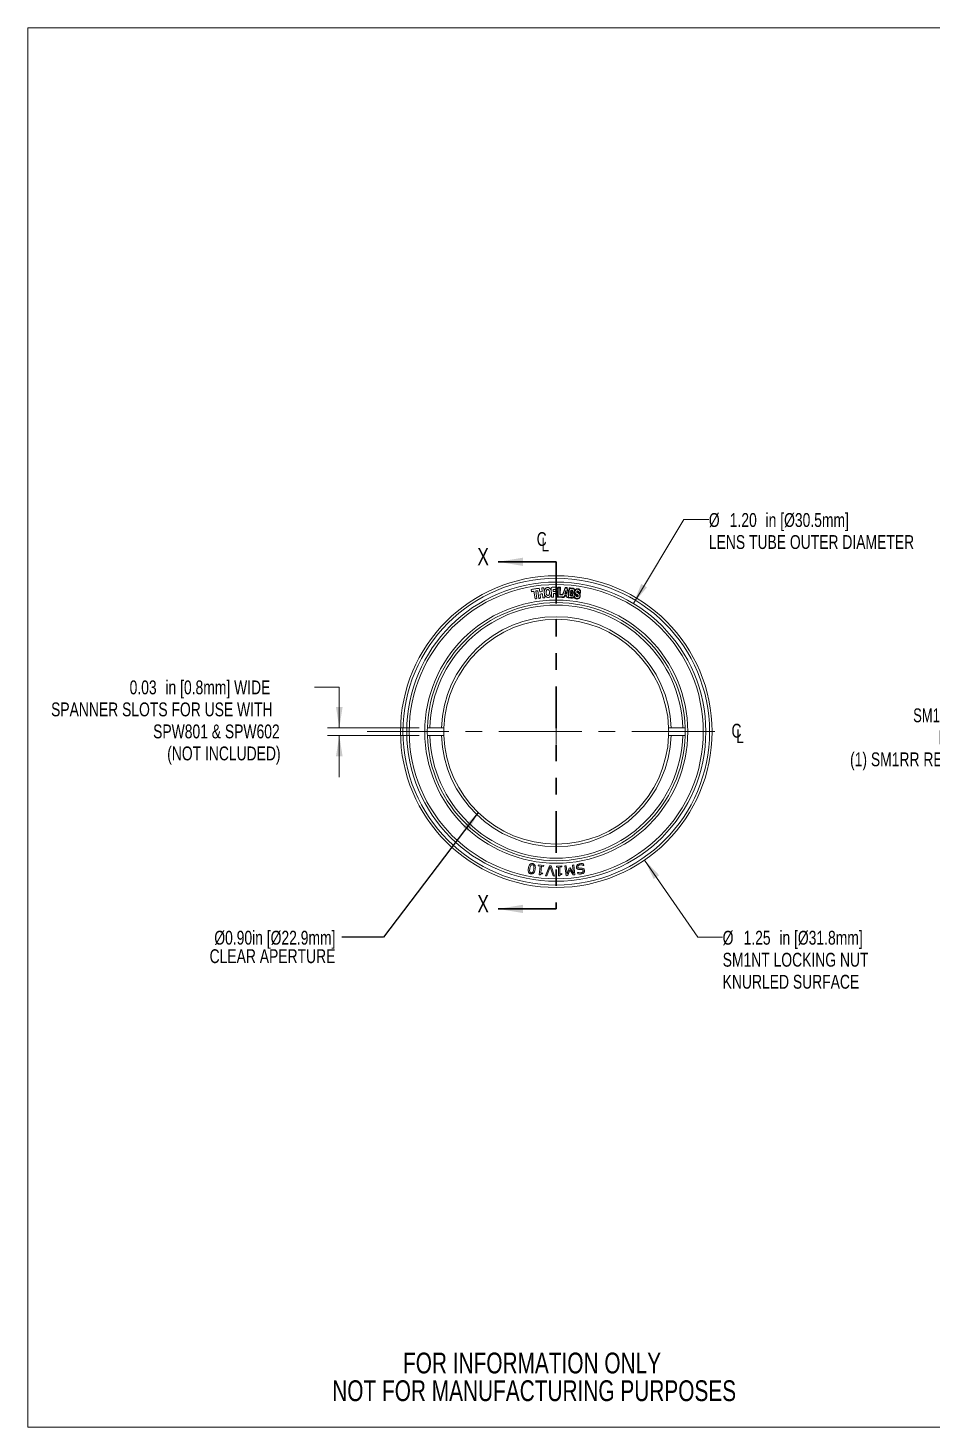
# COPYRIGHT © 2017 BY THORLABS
# Model space of a CAD drawing. Header units: inches. Extents: x 0.1 to 10.9, y 0 to 8.5.
# Drawn here: x 0.06 to 5.5, y 0.04 to 8.45 of the extents above; entities that cross this region are included whole.
import ezdxf

# ---------------------------------------------------------------- set-up
doc = ezdxf.new("R2010")
doc.units = ezdxf.units.IN
doc.header["$MEASUREMENT"] = 0
doc.linetypes.add('CENTERX2', pattern=[0.8, 0.5, -0.1, 0.1, -0.1])
doc.linetypes.add('PHANTOM', pattern=[0.5, 0.25, -0.05, 0.05, -0.05, 0.05, -0.05])
doc.styles.add('SLDTEXTSTYLE0', font='TXT', dxfattribs={"width": 0.75})
doc.styles.add('SLDTEXTSTYLE2', font='TXT', dxfattribs={"width": 0.7})
doc.dimstyles.new('SLDDIMSTYLE0', dxfattribs={"dimtxt": 0.083333, "dimasz": 0.125, "dimexe": 0, "dimexo": 0.0625, "dimgap": 0.020833, "dimtad": 0, "dimtih": 1, "dimtoh": 1, "dimlfac": 0.666667, "dimrnd": 1e-09, "dimzin": 12, "dimdsep": 46, "dimtxsty": 'SLDTEXTSTYLE0', "dimsah": 1, "dimcen": 0, "dimadec": 0, "dimazin": 3, "dimtfac": 1, "dimtofl": 0, "dimtmove": 0, "dimatfit": 3, "dimfxl": 1, "dimfrac": 2, "dimtolj": 1, "dimtzin": 12, "dimarcsym": 0})
doc.dimstyles.new('SLDDIMSTYLE1', dxfattribs={"dimtxt": 0.083333, "dimasz": 0.125, "dimexe": 0, "dimexo": 0.0625, "dimgap": 0.020833, "dimtad": 0, "dimtih": 1, "dimtoh": 1, "dimlfac": 0.666667, "dimrnd": 1e-09, "dimdsep": 46, "dimtxsty": 'SLDTEXTSTYLE0', "dimsah": 1, "dimcen": 0.09, "dimadec": 0, "dimazin": 2, "dimtfac": 1, "dimtmove": 0, "dimatfit": 0, "dimfxl": 1, "dimfrac": 2, "dimtolj": 1, "dimtzin": 12, "dimarcsym": 0})
doc.dimstyles.new('SLDDIMSTYLE2', dxfattribs={"dimtxt": 0.083333, "dimasz": 0.125, "dimexe": 0, "dimexo": 0.0625, "dimgap": 0.020833, "dimtad": 0, "dimtih": 1, "dimtoh": 1, "dimlfac": 0.666667, "dimrnd": 1e-09, "dimzin": 4, "dimdsep": 46, "dimtxsty": 'SLDTEXTSTYLE0', "dimsah": 1, "dimcen": 0, "dimadec": 0, "dimazin": 1, "dimtfac": 1, "dimtofl": 0, "dimtmove": 0, "dimatfit": 3, "dimfxl": 1, "dimfrac": 2, "dimtolj": 1, "dimtzin": 12, "dimarcsym": 0})
doc.dimstyles.new('SLDDIMSTYLE3', dxfattribs={"dimtxt": 0.18, "dimasz": 0.125, "dimexe": 0, "dimexo": 0.0625, "dimgap": 0, "dimtad": 0, "dimtih": 1, "dimtoh": 1, "dimdec": 0, "dimrnd": 1e-09, "dimzin": 0, "dimdsep": 46, "dimtxsty": 'Standard', "dimsah": 1, "dimcen": 0.09, "dimadec": 0, "dimazin": 0, "dimtfac": 0.125, "dimtdec": 0, "dimtofl": 0, "dimtmove": 0, "dimatfit": 3, "dimfxl": 1, "dimfrac": 2, "dimtolj": 1, "dimtzin": 0, "dimarcsym": 0})
doc.dimstyles.new('SLDDIMSTYLE6', dxfattribs={"dimtxt": 0.083333, "dimasz": 0.125, "dimexe": 0, "dimexo": 0.0625, "dimgap": 0.020833, "dimtad": 0, "dimtih": 1, "dimtoh": 1, "dimdec": 3, "dimlfac": 0.666667, "dimrnd": 1e-09, "dimzin": 12, "dimdsep": 46, "dimtxsty": 'SLDTEXTSTYLE0', "dimsah": 1, "dimcen": 0.09, "dimadec": 0, "dimazin": 3, "dimtfac": 1, "dimtdec": 3, "dimtofl": 0, "dimtmove": 0, "dimatfit": 3, "dimfxl": 1, "dimfrac": 2, "dimtolj": 1, "dimtzin": 12, "dimarcsym": 0})

# ---------------------------------------------------------------- blocks, each defined once
blk = doc.blocks.new('SW_SYMBOL_MOD_CL')
at = {"color": 0, "linetype": 'Continuous', "lineweight": 0, "char_height": 30.8, "attachment_point": 5, "style": 'SLDTEXTSTYLE0'}
for s, insert in [('C', (15.7, 23.6)), ('L', (23.6, 11.8))]:
    blk.add_mtext(s, dxfattribs=dict(at, insert=insert))
blk = doc.blocks.new('SW_NOTE_2')
at = {"color": 0, "linetype": 'Continuous', "lineweight": 0, "char_height": 0.125, "attachment_point": 2, "style": 'SLDTEXTSTYLE0'}
for s, insert in [('FOR INFORMATION ONLY', (0.9863, 0.1611)), ('NOT FOR MANUFACTURING PURPOSES', (0.9991, -0.0055))]:
    blk.add_mtext(s, dxfattribs=dict(at, insert=insert))
blk = doc.blocks.new('_D')
at = {"color": 8, "linetype": 'Continuous', "lineweight": 0}
for p, q in [((3.7737, 3.446), (4.0932, 2.9823)), ((4.0932, 2.9823), (4.2432, 2.9823))]:
    blk.add_line(p, q, dxfattribs=at)
blk.add_solid([(3.7737, 3.446), (3.8282, 3.3318), (3.8611, 3.3545)], dxfattribs=at)
at = {"color": 8, "linetype": 'Continuous', "lineweight": 0, "attachment_point": 1, "style": 'SLDTEXTSTYLE0'}
for s, insert, char_height in [('%%c', (4.2432, 3.0202), 0.08333), ('1.25', (4.369, 3.0202), 0.08333), ('in [Ø31.8mm]', (4.5845, 3.0202), 0.083333), ('SM1NT LOCKING NUT', (4.2432, 2.8878), 0.083333), ('KNURLED SURFACE', (4.2432, 2.7554), 0.083333)]:
    blk.add_mtext(s, dxfattribs=dict(at, insert=insert, char_height=char_height))
blk = doc.blocks.new('_D_1')
at = {"color": 8, "linetype": 'Continuous', "lineweight": 0}
for p, q in [((1.7859, 4.4848), (1.9359, 4.4848)), ((1.9359, 4.4848), (1.9359, 4.2415)), ((2.4159, 4.2415), (1.8659, 4.2415)), ((2.4159, 4.1946), (1.8659, 4.1946)), ((1.9359, 4.1946), (1.9359, 3.9446))]:
    blk.add_line(p, q, dxfattribs=at)
for points in [[(1.9359, 4.2415), (1.9559, 4.3665), (1.9159, 4.3665)], [(1.9359, 4.1946), (1.9159, 4.0696), (1.9559, 4.0696)]]:
    blk.add_solid(points, dxfattribs=at)
at = {"color": 8, "linetype": 'Continuous', "lineweight": 0, "attachment_point": 1, "style": 'SLDTEXTSTYLE0'}
for s, insert, char_height in [('0.03', (0.674, 4.526), 0.08333), ('in [0.8mm] WIDE', (0.8895, 4.526), 0.083333), ('SPANNER SLOTS FOR USE WITH', (0.2013, 4.3936), 0.083333), ('SPW801 & SPW602', (0.8154, 4.2612), 0.083333), ('(NOT INCLUDED)', (0.9001, 4.1288), 0.083333)]:
    blk.add_mtext(s, dxfattribs=dict(at, insert=insert, char_height=char_height))
blk = doc.blocks.new('_D_2')
at = {"color": 8, "linetype": 'Continuous', "lineweight": 0}
for p, q in [((3.7059, 4.9892), (4.0102, 5.4947)), ((4.0102, 5.4947), (4.1602, 5.4947))]:
    blk.add_line(p, q, dxfattribs=at)
blk.add_solid([(3.7059, 4.9892), (3.7875, 5.086), (3.7532, 5.1066)], dxfattribs=at)
at = {"color": 8, "linetype": 'Continuous', "lineweight": 0, "attachment_point": 1, "style": 'SLDTEXTSTYLE0'}
for s, insert, char_height in [('%%c', (4.1602, 5.5327), 0.08333), ('1.20', (4.2859, 5.5327), 0.08333), ('in [Ø30.5mm]', (4.5014, 5.5327), 0.083333), ('LENS TUBE OUTER DIAMETER', (4.1602, 5.4002), 0.083333)]:
    blk.add_mtext(s, dxfattribs=dict(at, insert=insert, char_height=char_height))
blk = doc.blocks.new('SW_NOTE_3')
at = {"color": 0, "linetype": 'Continuous', "lineweight": 0, "char_height": 0.083333, "attachment_point": 3, "style": 'SLDTEXTSTYLE0'}
for s, insert in [('Ø0.90in [Ø22.9mm]', (-0.0392, 0.0376)), ('CLEAR APERTURE', (-0.0397, -0.0735))]:
    blk.add_mtext(s, dxfattribs=dict(at, insert=insert))
blk = doc.blocks.new('SW_CENTERMARKSYMBOL_0')
at = {"color": 0, "linetype": 'Continuous', "lineweight": 0}
for q in [(-0.075, 0), (0, 0.075), (0, -0.075), (0.075, 0)]:
    blk.add_line((0, 0), q, dxfattribs=at)
blk = doc.blocks.new('_D_9')
at = {"color": 8, "linetype": 'Continuous', "lineweight": 0}
for p, q in [((7.0921, 4.9943), (5.9437, 4.9943)), ((6.0137, 4.9943), (6.0137, 4.3863)), ((6.0137, 3.4418), (6.0137, 3.9859)), ((7.0921, 3.4418), (5.9437, 3.4418))]:
    blk.add_line(p, q, dxfattribs=at)
for points in [[(6.0137, 4.9943), (5.9937, 4.8693), (6.0337, 4.8693)], [(6.0137, 3.4418), (6.0337, 3.5668), (5.9937, 3.5668)]]:
    blk.add_solid(points, dxfattribs=at)
at = {"color": 8, "linetype": 'Continuous', "lineweight": 0, "attachment_point": 1}
for s, insert, char_height, style in [('SM1 (', (5.3897, 4.3581), 0.08333, 'SLDTEXTSTYLE2'), ('%%c', (5.6806, 4.3581), 0.08333, 'SLDTEXTSTYLE0'), ('1.035', (5.8064, 4.3581), 0.08333, 'SLDTEXTSTYLE0'), ('-40) SERIES', (6.0834, 4.3581), 0.083333, 'SLDTEXTSTYLE0'), ('INTERNAL THREAD', (5.5419, 4.2257), 0.083333, 'SLDTEXTSTYLE0'), ('(1) SM1RR RETAINING RING INCLUDED', (5.01, 4.0933), 0.083333, 'SLDTEXTSTYLE0')]:
    blk.add_mtext(s, dxfattribs=dict(at, insert=insert, char_height=char_height, style=style))

msp = doc.modelspace()

# ---------------------------------------------------------------- linework, layer by layer
at = {"color": 7, "linetype": 'Continuous', "lineweight": 0}
for p, q in [((0.0622, 8.4506), (10.9445, 8.4506)), ((0.0622, 8.4506), (0.0622, 0.0356)), ((3.0934, 5.0601), (3.091, 5.0734)), ((3.1139, 5.0164), (3.1065, 5.0623)), ((3.1179, 5.0641), (3.1247, 5.018)), ((3.136, 5.0196), (3.1299, 5.0658)), ((3.1398, 5.0805), (3.1424, 5.0588)), ((3.1575, 5.0605), (3.1553, 5.0822)), ((3.167, 5.0833), (3.1722, 5.0236)), ((3.2137, 5.0261), (3.2116, 5.086)), ((3.2237, 5.0739), (3.224, 5.0604)), ((3.2434, 5.0546), (3.2434, 5.0545)), ((3.2512, 5.0865), (3.2507, 5.0293)), ((3.2529, 5.0294), (3.2536, 5.0835)), ((3.2642, 5.0833), (3.2631, 5.0414)), ((3.2654, 5.0435), (3.2666, 5.0862)), ((3.2991, 5.0674), (3.2926, 5.0461)), ((3.3187, 5.0832), (3.3154, 5.0459)), ((3.3159, 5.0297), (3.3205, 5.08)), ((3.3271, 5.0496), (3.3256, 5.0346)), ((3.3277, 5.0559), (3.3291, 5.0689)), ((3.3308, 5.0658), (3.33, 5.0583)), ((3.3757, 5.0537), (3.3877, 5.0518)), ((3.144, 5.0455), (3.1469, 5.021)), ((3.1613, 5.0225), (3.1588, 5.0471)), ((3.2242, 5.0482), (3.2247, 5.0264)), ((3.2915, 5.0371), (3.2881, 5.0281)), ((3.2894, 5.0252), (3.2924, 5.0338)), ((3.3027, 5.0331), (3.3044, 5.0241)), ((3.3061, 5.0268), (3.3039, 5.0362)), ((3.3287, 5.0466), (3.3277, 5.037)), ((3.3605, 5.0425), (3.3622, 5.0415)), ((2.481, 4.2415), (2.4659, 4.2415)), ((2.481, 4.2415), (2.5507, 4.2415)), ((2.5657, 4.2415), (2.5507, 4.2415)), ((3.9329, 4.2415), (3.9179, 4.2415)), ((3.9329, 4.2415), (4.0027, 4.2415)), ((4.0177, 4.2415), (4.0027, 4.2415)), ((4.0181, 4.2181), (4.0177, 4.2415)), ((4.0177, 4.1946), (4.0181, 4.2181)), ((2.4659, 4.1946), (2.481, 4.1946)), ((2.5507, 4.1946), (2.481, 4.1946)), ((2.5507, 4.1946), (2.5657, 4.1946)), ((3.9179, 4.1946), (3.9329, 4.1946)), ((3.9329, 4.1946), (4.0027, 4.1946)), ((4.0027, 4.1946), (4.0177, 4.1946)), ((3.1334, 3.4113), (3.1341, 3.4174)), ((3.1455, 3.4098), (3.1334, 3.4113)), ((3.1341, 3.4174), (3.166, 3.4135)), ((3.1391, 3.3567), (3.1455, 3.4098)), ((3.1531, 3.4089), (3.1483, 3.3694)), ((3.1483, 3.3694), (3.1605, 3.3679)), ((3.1653, 3.4074), (3.1531, 3.4089)), ((3.1605, 3.3679), (3.1598, 3.3626)), ((3.166, 3.4135), (3.1653, 3.4074)), ((3.176, 3.3515), (3.2001, 3.4108)), ((3.2052, 3.4042), (3.1841, 3.3513)), ((3.2001, 3.4108), (3.2108, 3.4104)), ((3.2226, 3.3499), (3.2052, 3.4042)), ((3.2108, 3.4104), (3.2307, 3.3496)), ((3.2425, 3.4098), (3.2744, 3.4105)), ((3.2426, 3.4037), (3.2425, 3.4098)), ((3.2548, 3.404), (3.2426, 3.4037)), ((3.256, 3.3501), (3.2548, 3.404)), ((3.2745, 3.4044), (3.2624, 3.4041)), ((3.2624, 3.4041), (3.2633, 3.3639)), ((3.2744, 3.4105), (3.2745, 3.4044)), ((3.294, 3.4107), (3.3016, 3.4115)), ((3.3007, 3.3514), (3.294, 3.4107)), ((3.3016, 3.4115), (3.3073, 3.3605)), ((3.3073, 3.3605), (3.3201, 3.3974)), ((3.3231, 3.3876), (3.3113, 3.3526)), ((3.3201, 3.3974), (3.3248, 3.398)), ((3.3428, 3.3562), (3.3231, 3.3876)), ((3.3248, 3.398), (3.3453, 3.3648)), ((3.3396, 3.4158), (3.3472, 3.4166)), ((3.3453, 3.3648), (3.3396, 3.4158)), ((3.3472, 3.4166), (3.3538, 3.3574)), ((3.3704, 3.3717), (3.371, 3.3718)), ((3.372, 3.3628), (3.3704, 3.3717)), ((3.4052, 3.4231), (3.4069, 3.4134)), ((3.4069, 3.4134), (3.4064, 3.4133)), ((3.1452, 3.3559), (3.1391, 3.3567)), ((3.1841, 3.3513), (3.176, 3.3515)), ((3.2307, 3.3496), (3.2226, 3.3499)), ((3.2621, 3.3502), (3.256, 3.3501)), ((3.2633, 3.3639), (3.2754, 3.3642)), ((3.2754, 3.3642), (3.2756, 3.3588)), ((3.3113, 3.3526), (3.3007, 3.3514)), ((3.3538, 3.3574), (3.3428, 3.3562)), ((10.9445, 0.0356), (0.0622, 0.0356))]:
    msp.add_line(p, q, dxfattribs=at)
at = {"color": 7, "linetype": 'Continuous', "lineweight": 30}
for p, q in [((3.2418, 5.2398), (2.8918, 5.2398)), ((3.2418, 3.1518), (2.8918, 3.1518))]:
    msp.add_line(p, q, dxfattribs=at)
at = {"color": 7, "linetype": 'PHANTOM', "lineweight": 30}
msp.add_line((3.2418, 5.2398), (3.2418, 3.1518), dxfattribs=at)
at = {"color": 8, "linetype": 'CENTERX2', "lineweight": 0}
msp.add_line((4.1956, 4.2181), (2.1037, 4.2181), dxfattribs=at)
at = {"color": 7, "linetype": 'Continuous', "lineweight": 0}
for radius in [0.9375, 0.9225, 0.9, 0.885, 0.7913]:
    msp.add_circle((3.2418, 4.2181), radius, dxfattribs=at)
for radius, start, end in [(0.7763, 1.73021, 178.26979), (0.7613, 1.76431, 178.23569), (0.6915, 1.94234, 178.05766), (0.6765, 1.98542, 178.01458), (0.7763, 178.26979, 181.73021), (0.6765, 178.01458, 181.98542), (0.6765, 358.01458, 1.98542), (0.7763, 181.73021, 358.26979), (0.7613, 181.76431, 358.23569), (0.6915, 181.94234, 358.05766), (0.6765, 181.98542, 358.01458)]:
    msp.add_arc((3.2418, 4.2181), radius, start, end, dxfattribs=at)
for points, knots in [([(3.091, 5.0734), (3.1001, 5.0749), (3.1163, 5.0776), (3.1326, 5.0796), (3.1398, 5.0805)], [0, 0, 0, 0, 0.559996, 1, 1, 1, 1]), ([(3.1065, 5.0623), (3.104, 5.0619), (3.0996, 5.0612), (3.0953, 5.0605), (3.0934, 5.0601)], [0, 0, 0, 0, 0.56, 1, 1, 1, 1]), ([(3.1299, 5.0658), (3.1277, 5.0655), (3.1237, 5.0649), (3.1197, 5.0643), (3.1179, 5.0641)], [0, 0, 0, 0, 0.56, 1, 1, 1, 1]), ([(3.1424, 5.0588), (3.1452, 5.0592), (3.1502, 5.0598), (3.1553, 5.0603), (3.1575, 5.0605)], [0, 0, 0, 0, 0.559999, 1, 1, 1, 1]), ([(3.1553, 5.0822), (3.1575, 5.0825), (3.1614, 5.0828), (3.1653, 5.0832), (3.167, 5.0833)], [0, 0, 0, 0, 0.56, 1, 1, 1, 1]), ([(3.1697, 5.0535), (3.1696, 5.057), (3.1695, 5.0639), (3.1721, 5.0723), (3.1756, 5.0783), (3.1794, 5.0819), (3.1841, 5.0842), (3.1875, 5.0847), (3.1892, 5.085)], [0, 0, 0, 0, 0.251197, 0.500224, 0.625382, 0.749653, 0.874596, 1, 1, 1, 1]), ([(3.193, 5.0251), (3.1905, 5.0253), (3.1855, 5.0258), (3.1792, 5.0303), (3.1742, 5.0366), (3.171, 5.0446), (3.1701, 5.0505), (3.1697, 5.0535)], [0, 0, 0, 0, 0.183374, 0.369768, 0.556532, 0.777124, 1, 1, 1, 1]), ([(3.19, 5.0729), (3.1891, 5.0727), (3.1872, 5.0723), (3.1842, 5.0699), (3.1818, 5.0658), (3.1807, 5.0601), (3.1809, 5.0563), (3.1809, 5.0544)], [0, 0, 0, 0, 0.1219217, 0.2446674, 0.4949462, 0.7455813, 1, 1, 1, 1]), ([(3.1809, 5.0544), (3.1811, 5.0525), (3.1815, 5.0488), (3.1832, 5.0433), (3.1862, 5.0395), (3.1894, 5.0375), (3.1912, 5.0374), (3.1922, 5.0373)], [0, 0, 0, 0, 0.253999, 0.504633, 0.755212, 0.878264, 1, 1, 1, 1]), ([(3.1892, 5.085), (3.1909, 5.0849), (3.1944, 5.0848), (3.2008, 5.082), (3.2072, 5.076), (3.2115, 5.0664), (3.2123, 5.0595), (3.2126, 5.056)], [0, 0, 0, 0, 0.124127, 0.248215, 0.497727, 0.746682, 1, 1, 1, 1]), ([(3.2013, 5.0556), (3.2011, 5.0576), (3.2007, 5.0615), (3.1993, 5.0671), (3.1963, 5.071), (3.1929, 5.0727), (3.1909, 5.0728), (3.19, 5.0729)], [0, 0, 0, 0, 0.258266, 0.511455, 0.751577, 0.875762, 1, 1, 1, 1]), ([(3.1922, 5.0373), (3.1931, 5.0375), (3.1949, 5.0378), (3.1979, 5.0402), (3.2003, 5.0443), (3.2013, 5.05), (3.2013, 5.0537), (3.2013, 5.0556)], [0, 0, 0, 0, 0.122146, 0.245557, 0.495461, 0.745671, 1, 1, 1, 1]), ([(3.2126, 5.056), (3.2125, 5.0522), (3.2122, 5.0447), (3.2086, 5.0355), (3.2036, 5.0297), (3.1988, 5.0261), (3.1949, 5.0254), (3.193, 5.0251)], [0, 0, 0, 0, 0.283319, 0.562614, 0.710233, 0.85557, 1, 1, 1, 1]), ([(3.2116, 5.086), (3.2159, 5.0862), (3.2236, 5.0864), (3.2313, 5.0865), (3.2347, 5.0865)], [0, 0, 0, 0, 0.559999, 1, 1, 1, 1]), ([(3.2329, 5.0741), (3.2312, 5.074), (3.2281, 5.074), (3.225, 5.0739), (3.2237, 5.0739)], [0, 0, 0, 0, 0.56, 1, 1, 1, 1]), ([(3.224, 5.0604), (3.2258, 5.0604), (3.229, 5.0605), (3.2322, 5.0605), (3.2336, 5.0605)], [0, 0, 0, 0, 0.56, 1, 1, 1, 1]), ([(3.2388, 5.0676), (3.2388, 5.0685), (3.2386, 5.0704), (3.237, 5.0725), (3.2351, 5.0738), (3.2336, 5.074), (3.2329, 5.0741)], [0, 0, 0, 0, 0.279059, 0.563052, 0.78284, 1, 1, 1, 1]), ([(3.2336, 5.0605), (3.234, 5.0605), (3.2348, 5.0606), (3.2362, 5.0612), (3.2376, 5.0628), (3.2386, 5.0651), (3.2388, 5.0668), (3.2388, 5.0676)], [0, 0, 0, 0, 0.122933, 0.240353, 0.483884, 0.745582, 1, 1, 1, 1]), ([(3.2347, 5.0865), (3.2372, 5.0862), (3.242, 5.0856), (3.2476, 5.0812), (3.2501, 5.0754), (3.2503, 5.0716), (3.2504, 5.0696)], [0, 0, 0, 0, 0.2824215, 0.5589555, 0.7766485, 1, 1, 1, 1]), ([(3.2504, 5.0696), (3.2503, 5.068), (3.2501, 5.0647), (3.2487, 5.0604), (3.2466, 5.0567), (3.2445, 5.0553), (3.2434, 5.0546)], [0, 0, 0, 0, 0.284683, 0.567871, 0.783097, 1, 1, 1, 1]), ([(3.2434, 5.0545), (3.2447, 5.0536), (3.2473, 5.0518), (3.2491, 5.0464), (3.2494, 5.0424), (3.2497, 5.04)], [0, 0, 0, 0, 0.276243, 0.557398, 1, 1, 1, 1]), ([(3.2666, 5.0862), (3.2637, 5.0863), (3.2586, 5.0864), (3.2535, 5.0865), (3.2512, 5.0865)], [0, 0, 0, 0, 0.56, 1, 1, 1, 1]), ([(3.2536, 5.0835), (3.2556, 5.0835), (3.2591, 5.0834), (3.2626, 5.0833), (3.2642, 5.0833)], [0, 0, 0, 0, 0.56, 1, 1, 1, 1]), ([(3.2944, 5.085), (3.293, 5.0811), (3.2903, 5.0732), (3.2856, 5.0592), (3.2823, 5.0491), (3.2803, 5.0429)], [0, 0, 0, 0, 0.2799423, 0.5599666, 1, 1, 1, 1]), ([(3.2816, 5.0407), (3.2841, 5.0484), (3.2886, 5.0622), (3.2934, 5.0759), (3.2954, 5.0819)], [0, 0, 0, 0, 0.559997, 1, 1, 1, 1]), ([(3.3083, 5.084), (3.3057, 5.0842), (3.3011, 5.0846), (3.2964, 5.0848), (3.2944, 5.085)], [0, 0, 0, 0, 0.5599997, 1, 1, 1, 1]), ([(3.2954, 5.0819), (3.2975, 5.0818), (3.301, 5.0816), (3.3046, 5.0813), (3.3062, 5.0812)], [0, 0, 0, 0, 0.5599998, 1, 1, 1, 1]), ([(3.2994, 5.0616), (3.2987, 5.0592), (3.2975, 5.0549), (3.2961, 5.0507), (3.2955, 5.0488)], [0, 0, 0, 0, 0.56002, 1, 1, 1, 1]), ([(3.2991, 5.0674), (3.2994, 5.0674), (3.3, 5.0673), (3.3005, 5.0673), (3.3007, 5.0673)], [0, 0, 0, 0, 0.56, 1, 1, 1, 1]), ([(3.3015, 5.0484), (3.3012, 5.0509), (3.3006, 5.0553), (3.2998, 5.0597), (3.2994, 5.0616)], [0, 0, 0, 0, 0.560087, 1, 1, 1, 1]), ([(3.3007, 5.0673), (3.301, 5.0652), (3.3016, 5.0611), (3.3027, 5.0538), (3.3036, 5.0485), (3.3042, 5.0453)], [0, 0, 0, 0, 0.2800352, 0.5600467, 1, 1, 1, 1]), ([(3.3062, 5.0812), (3.3081, 5.0716), (3.3115, 5.0545), (3.3146, 5.0373), (3.3159, 5.0297)], [0, 0, 0, 0, 0.559985, 1, 1, 1, 1]), ([(3.3154, 5.0459), (3.3141, 5.0531), (3.3119, 5.0658), (3.3094, 5.0784), (3.3083, 5.084)], [0, 0, 0, 0, 0.560025, 1, 1, 1, 1]), ([(3.3385, 5.0812), (3.3348, 5.0816), (3.3282, 5.0823), (3.3216, 5.0829), (3.3187, 5.0832)], [0, 0, 0, 0, 0.559999, 1, 1, 1, 1]), ([(3.3205, 5.08), (3.324, 5.0797), (3.3303, 5.0791), (3.3366, 5.0784), (3.3394, 5.0781)], [0, 0, 0, 0, 0.5599994, 1, 1, 1, 1]), ([(3.3271, 5.0496), (3.329, 5.0494), (3.3323, 5.0491), (3.3357, 5.0487), (3.3371, 5.0485)], [0, 0, 0, 0, 0.56, 1, 1, 1, 1]), ([(3.3368, 5.0549), (3.3351, 5.0551), (3.3321, 5.0554), (3.3291, 5.0557), (3.3277, 5.0559)], [0, 0, 0, 0, 0.56, 1, 1, 1, 1]), ([(3.3291, 5.0689), (3.3308, 5.0687), (3.3339, 5.0684), (3.337, 5.0681), (3.3383, 5.0679)], [0, 0, 0, 0, 0.56, 1, 1, 1, 1]), ([(3.33, 5.0583), (3.3312, 5.0582), (3.3333, 5.058), (3.3354, 5.0577), (3.3364, 5.0576)], [0, 0, 0, 0, 0.56, 1, 1, 1, 1]), ([(3.3372, 5.0651), (3.336, 5.0653), (3.3339, 5.0655), (3.3317, 5.0657), (3.3308, 5.0658)], [0, 0, 0, 0, 0.56, 1, 1, 1, 1]), ([(3.3364, 5.0576), (3.3369, 5.0577), (3.3379, 5.0577), (3.3391, 5.0587), (3.3399, 5.0598), (3.3401, 5.0606), (3.3401, 5.061)], [0, 0, 0, 0, 0.275857, 0.554636, 0.777964, 1, 1, 1, 1]), ([(3.3424, 5.0608), (3.3423, 5.0599), (3.342, 5.0582), (3.3406, 5.0563), (3.3388, 5.055), (3.3375, 5.0549), (3.3368, 5.0549)], [0, 0, 0, 0, 0.289273, 0.57497, 0.788095, 1, 1, 1, 1]), ([(3.3401, 5.061), (3.3401, 5.0615), (3.3401, 5.0626), (3.3394, 5.0639), (3.3384, 5.0648), (3.3376, 5.065), (3.3372, 5.0651)], [0, 0, 0, 0, 0.28408, 0.566395, 0.782616, 1, 1, 1, 1]), ([(3.3383, 5.0679), (3.3389, 5.0678), (3.3399, 5.0676), (3.3412, 5.0664), (3.3421, 5.0648), (3.3426, 5.0629), (3.3425, 5.0615), (3.3424, 5.0608)], [0, 0, 0, 0, 0.1800666, 0.3574576, 0.5432253, 0.771377, 1, 1, 1, 1]), ([(3.3544, 5.0683), (3.3539, 5.0703), (3.3529, 5.0744), (3.3483, 5.0784), (3.3434, 5.0804), (3.3401, 5.0809), (3.3385, 5.0812)], [0, 0, 0, 0, 0.279506, 0.558564, 0.779197, 1, 1, 1, 1]), ([(3.3394, 5.0781), (3.3415, 5.0778), (3.3458, 5.0772), (3.3509, 5.0734), (3.3526, 5.0679), (3.3523, 5.0646), (3.3522, 5.0629)], [0, 0, 0, 0, 0.280717, 0.55894, 0.779153, 1, 1, 1, 1]), ([(3.3522, 5.0629), (3.3517, 5.0605), (3.3507, 5.0563), (3.3472, 5.0538), (3.3457, 5.0527)], [0, 0, 0, 0, 0.560931, 1, 1, 1, 1]), ([(3.3457, 5.0527), (3.3467, 5.0519), (3.3488, 5.0504), (3.3508, 5.046), (3.3508, 5.0426), (3.3509, 5.0405)], [0, 0, 0, 0, 0.278971, 0.559835, 1, 1, 1, 1]), ([(3.3495, 5.0525), (3.3502, 5.0532), (3.3515, 5.0545), (3.3523, 5.0562), (3.3526, 5.057)], [0, 0, 0, 0, 0.560565, 1, 1, 1, 1]), ([(3.3525, 5.0429), (3.3524, 5.0448), (3.3524, 5.0483), (3.3504, 5.0512), (3.3495, 5.0525)], [0, 0, 0, 0, 0.559055, 1, 1, 1, 1]), ([(3.3526, 5.057), (3.3525, 5.0553), (3.3525, 5.0521), (3.355, 5.0466), (3.3584, 5.0441), (3.3605, 5.0425)], [0, 0, 0, 0, 0.279498, 0.560233, 1, 1, 1, 1]), ([(3.3636, 5.0438), (3.3619, 5.0449), (3.3587, 5.047), (3.3555, 5.0515), (3.354, 5.0563), (3.3542, 5.0593), (3.3543, 5.0608)], [0, 0, 0, 0, 0.280165, 0.559796, 0.779918, 1, 1, 1, 1]), ([(3.3543, 5.0608), (3.3548, 5.0632), (3.356, 5.068), (3.361, 5.0731), (3.367, 5.0753), (3.3709, 5.0749), (3.3728, 5.0748)], [0, 0, 0, 0, 0.2793091, 0.5585118, 0.7784914, 1, 1, 1, 1]), ([(3.3731, 5.0772), (3.371, 5.0774), (3.3669, 5.0777), (3.3613, 5.0757), (3.3572, 5.0723), (3.3554, 5.0696), (3.3544, 5.0683)], [0, 0, 0, 0, 0.279914, 0.559335, 0.779644, 1, 1, 1, 1]), ([(3.3704, 5.0641), (3.3696, 5.0642), (3.3682, 5.0644), (3.3662, 5.0636), (3.3651, 5.062), (3.3648, 5.0609), (3.3647, 5.0603)], [0, 0, 0, 0, 0.280302, 0.559191, 0.779119, 1, 1, 1, 1]), ([(3.3647, 5.0603), (3.3647, 5.0597), (3.3647, 5.0585), (3.3661, 5.0564), (3.3697, 5.0542), (3.3729, 5.0526), (3.375, 5.0515)], [0, 0, 0, 0, 0.124527, 0.249361, 0.4993, 1, 1, 1, 1]), ([(3.3669, 5.0599), (3.3672, 5.0601), (3.3678, 5.0606), (3.3691, 5.0606), (3.37, 5.0605), (3.3706, 5.0605)], [0, 0, 0, 0, 0.277411, 0.559641, 1, 1, 1, 1]), ([(3.3733, 5.055), (3.372, 5.0558), (3.3702, 5.0569), (3.3679, 5.0584), (3.3672, 5.0594), (3.3669, 5.0599)], [0, 0, 0, 0, 0.562423, 0.782744, 1, 1, 1, 1]), ([(3.3758, 5.0567), (3.3759, 5.0577), (3.3761, 5.0596), (3.3749, 5.0623), (3.3726, 5.0637), (3.3711, 5.064), (3.3704, 5.0641)], [0, 0, 0, 0, 0.280337, 0.559042, 0.779078, 1, 1, 1, 1]), ([(3.3706, 5.0605), (3.371, 5.0603), (3.3719, 5.0601), (3.3729, 5.0594), (3.3734, 5.0583), (3.3735, 5.0576), (3.3735, 5.0573)], [0, 0, 0, 0, 0.28056, 0.560545, 0.777891, 1, 1, 1, 1]), ([(3.3728, 5.0748), (3.3753, 5.0742), (3.3802, 5.073), (3.3848, 5.0672), (3.3865, 5.0609), (3.3862, 5.057), (3.386, 5.055)], [0, 0, 0, 0, 0.279319, 0.558036, 0.778619, 1, 1, 1, 1]), ([(3.3877, 5.0518), (3.388, 5.0538), (3.3885, 5.058), (3.3882, 5.0643), (3.3859, 5.0707), (3.3803, 5.0756), (3.3755, 5.0766), (3.3731, 5.0772)], [0, 0, 0, 0, 0.187196, 0.374303, 0.560932, 0.779948, 1, 1, 1, 1]), ([(3.3735, 5.0573), (3.3735, 5.0568), (3.3734, 5.0561), (3.3733, 5.0553), (3.3733, 5.055)], [0, 0, 0, 0, 0.55994, 1, 1, 1, 1]), ([(3.375, 5.0515), (3.3766, 5.0504), (3.3798, 5.0482), (3.3829, 5.0437), (3.3842, 5.0388), (3.3839, 5.0358), (3.3837, 5.0343)], [0, 0, 0, 0, 0.280158, 0.559724, 0.779862, 1, 1, 1, 1]), ([(3.376, 5.0535), (3.3759, 5.0536), (3.3758, 5.0536), (3.3758, 5.0537), (3.3757, 5.0537)], [0, 0, 0, 0, 0.559999, 1, 1, 1, 1]), ([(3.386, 5.055), (3.3841, 5.0553), (3.3807, 5.0559), (3.3773, 5.0565), (3.3758, 5.0567)], [0, 0, 0, 0, 0.56, 1, 1, 1, 1]), ([(3.3855, 5.0328), (3.3858, 5.0351), (3.3864, 5.0397), (3.3847, 5.0462), (3.3807, 5.0507), (3.3775, 5.0526), (3.376, 5.0535)], [0, 0, 0, 0, 0.280176, 0.55886, 0.779294, 1, 1, 1, 1]), ([(3.1247, 5.018), (3.1227, 5.0177), (3.1191, 5.0172), (3.1154, 5.0166), (3.1139, 5.0164)], [0, 0, 0, 0, 0.56, 1, 1, 1, 1]), ([(3.1469, 5.021), (3.1449, 5.0207), (3.1412, 5.0203), (3.1376, 5.0198), (3.136, 5.0196)], [0, 0, 0, 0, 0.56, 1, 1, 1, 1]), ([(3.1588, 5.0471), (3.1561, 5.0468), (3.1511, 5.0463), (3.1462, 5.0458), (3.144, 5.0455)], [0, 0, 0, 0, 0.56, 1, 1, 1, 1]), ([(3.1722, 5.0236), (3.1702, 5.0234), (3.1665, 5.0231), (3.1629, 5.0227), (3.1613, 5.0225)], [0, 0, 0, 0, 0.56, 1, 1, 1, 1]), ([(3.2247, 5.0264), (3.2227, 5.0263), (3.219, 5.0262), (3.2153, 5.0261), (3.2137, 5.0261)], [0, 0, 0, 0, 0.56, 1, 1, 1, 1]), ([(3.2328, 5.0484), (3.2312, 5.0483), (3.2284, 5.0483), (3.2255, 5.0482), (3.2242, 5.0482)], [0, 0, 0, 0, 0.56, 1, 1, 1, 1]), ([(3.2392, 5.0361), (3.239, 5.0387), (3.2389, 5.0425), (3.237, 5.0465), (3.2354, 5.0478), (3.2342, 5.0484), (3.2333, 5.0484), (3.2328, 5.0484)], [0, 0, 0, 0, 0.496476, 0.746402, 0.827491, 0.909756, 1, 1, 1, 1]), ([(3.2404, 5.0266), (3.24, 5.0283), (3.2393, 5.0315), (3.2392, 5.0347), (3.2392, 5.0361)], [0, 0, 0, 0, 0.5580632, 1, 1, 1, 1]), ([(3.2894, 5.0252), (3.2802, 5.0256), (3.2639, 5.0264), (3.2476, 5.0265), (3.2404, 5.0266)], [0, 0, 0, 0, 0.559995, 1, 1, 1, 1]), ([(3.2497, 5.04), (3.2497, 5.038), (3.2499, 5.0344), (3.2504, 5.0309), (3.2507, 5.0293)], [0, 0, 0, 0, 0.560259, 1, 1, 1, 1]), ([(3.2881, 5.0281), (3.2815, 5.0285), (3.2698, 5.029), (3.2581, 5.0293), (3.2529, 5.0294)], [0, 0, 0, 0, 0.559998, 1, 1, 1, 1]), ([(3.2631, 5.0414), (3.2666, 5.0413), (3.2728, 5.0411), (3.2789, 5.0408), (3.2816, 5.0407)], [0, 0, 0, 0, 0.559999, 1, 1, 1, 1]), ([(3.2803, 5.0429), (3.2775, 5.043), (3.2725, 5.0433), (3.2676, 5.0434), (3.2654, 5.0435)], [0, 0, 0, 0, 0.56, 1, 1, 1, 1]), ([(3.3039, 5.0362), (3.3016, 5.0364), (3.2975, 5.0367), (3.2933, 5.0369), (3.2915, 5.0371)], [0, 0, 0, 0, 0.56, 1, 1, 1, 1]), ([(3.2924, 5.0338), (3.2943, 5.0337), (3.2977, 5.0335), (3.3012, 5.0332), (3.3027, 5.0331)], [0, 0, 0, 0, 0.56, 1, 1, 1, 1]), ([(3.3042, 5.0453), (3.302, 5.0455), (3.2981, 5.0457), (3.2943, 5.046), (3.2926, 5.0461)], [0, 0, 0, 0, 0.56, 1, 1, 1, 1]), ([(3.2955, 5.0488), (3.2966, 5.0487), (3.2986, 5.0486), (3.3006, 5.0485), (3.3015, 5.0484)], [0, 0, 0, 0, 0.56, 1, 1, 1, 1]), ([(3.3044, 5.0241), (3.3102, 5.0236), (3.3207, 5.0228), (3.3311, 5.0216), (3.3356, 5.0211)], [0, 0, 0, 0, 0.559998, 1, 1, 1, 1]), ([(3.3338, 5.0241), (3.3286, 5.0247), (3.3194, 5.0257), (3.3101, 5.0265), (3.3061, 5.0268)], [0, 0, 0, 0, 0.5599985, 1, 1, 1, 1]), ([(3.3354, 5.0335), (3.3336, 5.0337), (3.3303, 5.0341), (3.327, 5.0344), (3.3256, 5.0346)], [0, 0, 0, 0, 0.56, 1, 1, 1, 1]), ([(3.3277, 5.037), (3.3291, 5.0368), (3.3316, 5.0365), (3.334, 5.0363), (3.3351, 5.0361)], [0, 0, 0, 0, 0.56, 1, 1, 1, 1]), ([(3.3362, 5.0458), (3.3348, 5.046), (3.3323, 5.0462), (3.3298, 5.0465), (3.3287, 5.0466)], [0, 0, 0, 0, 0.56, 1, 1, 1, 1]), ([(3.3502, 5.0361), (3.3495, 5.0341), (3.3483, 5.0301), (3.3441, 5.0256), (3.3388, 5.0238), (3.3354, 5.024), (3.3338, 5.0241)], [0, 0, 0, 0, 0.280371, 0.559283, 0.779478, 1, 1, 1, 1]), ([(3.3351, 5.0361), (3.3358, 5.0362), (3.337, 5.0363), (3.3384, 5.0375), (3.3393, 5.039), (3.3395, 5.04), (3.3396, 5.0405)], [0, 0, 0, 0, 0.271188, 0.548675, 0.775446, 1, 1, 1, 1]), ([(3.3415, 5.0404), (3.3413, 5.0395), (3.341, 5.0378), (3.3397, 5.0355), (3.3382, 5.0341), (3.3366, 5.0335), (3.3358, 5.0335), (3.3354, 5.0335)], [0, 0, 0, 0, 0.260963, 0.521228, 0.762475, 0.879022, 1, 1, 1, 1]), ([(3.3356, 5.0211), (3.3372, 5.0211), (3.3403, 5.0212), (3.3456, 5.0235), (3.3478, 5.0269), (3.3492, 5.029)], [0, 0, 0, 0, 0.28053, 0.561717, 1, 1, 1, 1]), ([(3.3396, 5.0405), (3.3396, 5.0412), (3.3396, 5.0425), (3.3388, 5.0442), (3.3377, 5.0454), (3.3367, 5.0457), (3.3362, 5.0458)], [0, 0, 0, 0, 0.287982, 0.57308, 0.786274, 1, 1, 1, 1]), ([(3.3371, 5.0485), (3.3375, 5.0485), (3.3383, 5.0483), (3.3397, 5.0474), (3.3409, 5.0456), (3.3416, 5.043), (3.3415, 5.0413), (3.3415, 5.0404)], [0, 0, 0, 0, 0.121498, 0.237397, 0.476811, 0.737119, 1, 1, 1, 1]), ([(3.3492, 5.029), (3.3494, 5.0278), (3.3499, 5.0254), (3.3521, 5.0215), (3.3546, 5.0196), (3.3562, 5.0184)], [0, 0, 0, 0, 0.280304, 0.560936, 1, 1, 1, 1]), ([(3.3642, 5.0185), (3.3619, 5.019), (3.3573, 5.02), (3.3525, 5.0249), (3.3505, 5.0306), (3.3503, 5.0343), (3.3502, 5.0361)], [0, 0, 0, 0, 0.280024, 0.558716, 0.779202, 1, 1, 1, 1]), ([(3.3509, 5.0405), (3.3527, 5.0403), (3.3559, 5.0399), (3.3591, 5.0394), (3.3605, 5.0392)], [0, 0, 0, 0, 0.56, 1, 1, 1, 1]), ([(3.3622, 5.0415), (3.3604, 5.0418), (3.3572, 5.0422), (3.3539, 5.0427), (3.3525, 5.0429)], [0, 0, 0, 0, 0.56, 1, 1, 1, 1]), ([(3.3562, 5.0184), (3.359, 5.0172), (3.3641, 5.015), (3.3695, 5.0157), (3.3719, 5.016)], [0, 0, 0, 0, 0.558, 1, 1, 1, 1]), ([(3.3605, 5.0392), (3.3604, 5.038), (3.3603, 5.0357), (3.3613, 5.0324), (3.3638, 5.0304), (3.3656, 5.03), (3.3665, 5.0298)], [0, 0, 0, 0, 0.280309, 0.55964, 0.779255, 1, 1, 1, 1]), ([(3.3652, 5.0333), (3.3645, 5.0338), (3.3631, 5.0348), (3.3623, 5.0379), (3.3624, 5.04), (3.3625, 5.0413)], [0, 0, 0, 0, 0.278177, 0.558812, 1, 1, 1, 1]), ([(3.3625, 5.0413), (3.3643, 5.0403), (3.3667, 5.0388), (3.3698, 5.0366), (3.3705, 5.0351), (3.3709, 5.0344)], [0, 0, 0, 0, 0.56302, 0.783582, 1, 1, 1, 1]), ([(3.3734, 5.0343), (3.3735, 5.0349), (3.3735, 5.0362), (3.3724, 5.0384), (3.369, 5.0411), (3.3657, 5.0427), (3.3636, 5.0438)], [0, 0, 0, 0, 0.124964, 0.250298, 0.499482, 1, 1, 1, 1]), ([(3.3837, 5.0343), (3.3831, 5.0317), (3.3818, 5.0266), (3.3769, 5.0207), (3.3704, 5.018), (3.3662, 5.0183), (3.3642, 5.0185)], [0, 0, 0, 0, 0.27979, 0.558774, 0.778607, 1, 1, 1, 1]), ([(3.3709, 5.0344), (3.3707, 5.0339), (3.3703, 5.033), (3.3693, 5.0323), (3.3682, 5.032), (3.3667, 5.0324), (3.3657, 5.033), (3.3652, 5.0333)], [0, 0, 0, 0, 0.250651, 0.375639, 0.501808, 0.751014, 1, 1, 1, 1]), ([(3.3665, 5.0298), (3.3674, 5.0297), (3.3691, 5.0296), (3.3715, 5.0304), (3.373, 5.0323), (3.3733, 5.0336), (3.3734, 5.0343)], [0, 0, 0, 0, 0.280321, 0.559422, 0.779159, 1, 1, 1, 1]), ([(3.3719, 5.016), (3.3724, 5.0162), (3.3731, 5.0164), (3.3739, 5.0168), (3.3742, 5.0169)], [0, 0, 0, 0, 0.560542, 1, 1, 1, 1]), ([(3.3742, 5.0169), (3.3768, 5.0186), (3.3813, 5.0217), (3.3835, 5.0267), (3.3845, 5.029)], [0, 0, 0, 0, 0.55448, 1, 1, 1, 1]), ([(3.3845, 5.029), (3.3847, 5.0297), (3.3851, 5.0309), (3.3853, 5.0322), (3.3855, 5.0328)], [0, 0, 0, 0, 0.559129, 1, 1, 1, 1]), ([(3.0889, 3.3626), (3.0872, 3.363), (3.0837, 3.3638), (3.0791, 3.3666), (3.0757, 3.3708), (3.0733, 3.3775), (3.0727, 3.3865), (3.0738, 3.3934), (3.0743, 3.3969)], [0, 0, 0, 0, 0.125089, 0.249969, 0.37476, 0.499759, 0.749575, 1, 1, 1, 1]), ([(3.0743, 3.3969), (3.075, 3.4004), (3.0765, 3.4073), (3.08, 3.4156), (3.0847, 3.421), (3.0894, 3.4238), (3.0947, 3.4248), (3.0982, 3.4243), (3.1, 3.4241)], [0, 0, 0, 0, 0.25042, 0.500227, 0.625211, 0.750016, 0.87491, 1, 1, 1, 1]), ([(3.0827, 3.3955), (3.082, 3.3921), (3.0809, 3.386), (3.0815, 3.3799), (3.0818, 3.3772)], [0, 0, 0, 0, 0.56086, 1, 1, 1, 1]), ([(3.0818, 3.3772), (3.0821, 3.3761), (3.0828, 3.374), (3.0855, 3.3707), (3.0884, 3.3699), (3.0901, 3.3694)], [0, 0, 0, 0, 0.280937, 0.561121, 1, 1, 1, 1]), ([(3.0881, 3.4128), (3.0867, 3.4097), (3.0842, 3.4041), (3.0831, 3.3981), (3.0827, 3.3955)], [0, 0, 0, 0, 0.558958, 1, 1, 1, 1]), ([(3.0988, 3.4173), (3.0976, 3.4174), (3.0953, 3.4177), (3.0912, 3.4166), (3.0893, 3.4143), (3.0881, 3.4128)], [0, 0, 0, 0, 0.281304, 0.561718, 1, 1, 1, 1]), ([(3.1146, 3.3898), (3.1139, 3.3863), (3.1124, 3.3794), (3.1088, 3.3711), (3.1042, 3.3657), (3.0995, 3.363), (3.0942, 3.3619), (3.0907, 3.3624), (3.0889, 3.3626)], [0, 0, 0, 0, 0.250411, 0.500229, 0.625229, 0.75003, 0.874899, 1, 1, 1, 1]), ([(3.0901, 3.3694), (3.0913, 3.3693), (3.0936, 3.369), (3.0977, 3.3701), (3.0996, 3.3725), (3.1008, 3.3739)], [0, 0, 0, 0, 0.281151, 0.561415, 1, 1, 1, 1]), ([(3.1072, 3.4093), (3.1069, 3.4104), (3.1063, 3.4126), (3.1035, 3.416), (3.1006, 3.4168), (3.0988, 3.4173)], [0, 0, 0, 0, 0.281012, 0.5612111, 1, 1, 1, 1]), ([(3.1, 3.4241), (3.1017, 3.4237), (3.1052, 3.4229), (3.1098, 3.4201), (3.1132, 3.416), (3.1157, 3.4092), (3.1162, 3.4003), (3.1151, 3.3933), (3.1146, 3.3898)], [0, 0, 0, 0, 0.125086, 0.249971, 0.374777, 0.499778, 0.749576, 1, 1, 1, 1]), ([(3.1008, 3.3739), (3.1022, 3.377), (3.1047, 3.3826), (3.1058, 3.3886), (3.1062, 3.3913)], [0, 0, 0, 0, 0.558904, 1, 1, 1, 1]), ([(3.1062, 3.3913), (3.1069, 3.3946), (3.108, 3.4006), (3.1075, 3.4066), (3.1072, 3.4093)], [0, 0, 0, 0, 0.560813, 1, 1, 1, 1]), ([(3.3628, 3.4019), (3.3627, 3.4047), (3.3625, 3.4097), (3.3653, 3.4137), (3.3666, 3.4155)], [0, 0, 0, 0, 0.559122, 1, 1, 1, 1]), ([(3.3785, 3.389), (3.3765, 3.3892), (3.3723, 3.3898), (3.367, 3.3926), (3.3639, 3.3971), (3.3631, 3.4003), (3.3628, 3.4019)], [0, 0, 0, 0, 0.280637, 0.559928, 0.779585, 1, 1, 1, 1]), ([(3.3666, 3.4155), (3.3678, 3.4168), (3.3703, 3.4193), (3.3758, 3.4224), (3.3802, 3.4234), (3.3829, 3.424)], [0, 0, 0, 0, 0.280023, 0.560126, 1, 1, 1, 1]), ([(3.3842, 3.4172), (3.3825, 3.4168), (3.3792, 3.4161), (3.3745, 3.4138), (3.3716, 3.4104), (3.3707, 3.407), (3.3708, 3.4053), (3.3709, 3.4045)], [0, 0, 0, 0, 0.250773, 0.500956, 0.749708, 0.874774, 1, 1, 1, 1]), ([(3.3709, 3.4045), (3.3712, 3.4033), (3.3717, 3.4009), (3.375, 3.3977), (3.3782, 3.3973), (3.3801, 3.3971)], [0, 0, 0, 0, 0.281082, 0.559059, 1, 1, 1, 1]), ([(3.371, 3.3718), (3.3748, 3.3705), (3.3816, 3.3681), (3.3888, 3.3689), (3.3919, 3.3692)], [0, 0, 0, 0, 0.559076, 1, 1, 1, 1]), ([(3.394, 3.3886), (3.3911, 3.3886), (3.3859, 3.3886), (3.3808, 3.3889), (3.3785, 3.389)], [0, 0, 0, 0, 0.560035, 1, 1, 1, 1]), ([(3.3801, 3.3971), (3.3828, 3.397), (3.3874, 3.3969), (3.3921, 3.3969), (3.3942, 3.3969)], [0, 0, 0, 0, 0.5599333, 1, 1, 1, 1]), ([(3.3829, 3.424), (3.3871, 3.4245), (3.3946, 3.4254), (3.402, 3.4238), (3.4052, 3.4231)], [0, 0, 0, 0, 0.559623, 1, 1, 1, 1]), ([(3.4064, 3.4133), (3.4045, 3.4142), (3.4006, 3.4161), (3.3931, 3.4178), (3.3876, 3.4174), (3.3842, 3.4172)], [0, 0, 0, 0, 0.2802508, 0.5606251, 1, 1, 1, 1]), ([(3.3919, 3.3692), (3.3935, 3.3696), (3.3965, 3.3702), (3.4007, 3.3726), (3.4034, 3.3756), (3.4043, 3.3787), (3.4041, 3.3803), (3.404, 3.381)], [0, 0, 0, 0, 0.250716, 0.500802, 0.749771, 0.874827, 1, 1, 1, 1]), ([(3.4123, 3.3833), (3.4124, 3.3813), (3.4127, 3.3774), (3.4101, 3.3718), (3.4058, 3.3673), (3.4, 3.364), (3.3955, 3.3629), (3.3932, 3.3624)], [0, 0, 0, 0, 0.186336, 0.372604, 0.559429, 0.779555, 1, 1, 1, 1]), ([(3.404, 3.381), (3.4037, 3.3823), (3.4031, 3.3849), (3.3994, 3.3881), (3.396, 3.3884), (3.394, 3.3886)], [0, 0, 0, 0, 0.2808, 0.559388, 1, 1, 1, 1]), ([(3.3942, 3.3969), (3.3965, 3.3967), (3.4011, 3.3963), (3.4071, 3.3934), (3.4109, 3.3886), (3.4118, 3.3851), (3.4123, 3.3833)], [0, 0, 0, 0, 0.280751, 0.560055, 0.779759, 1, 1, 1, 1]), ([(3.1501, 3.3621), (3.1494, 3.3618), (3.148, 3.3611), (3.146, 3.3591), (3.1455, 3.3571), (3.1452, 3.3559)], [0, 0, 0, 0, 0.280514, 0.560651, 1, 1, 1, 1]), ([(3.1598, 3.3626), (3.158, 3.3628), (3.1547, 3.3631), (3.1515, 3.3624), (3.1501, 3.3621)], [0, 0, 0, 0, 0.5609224, 1, 1, 1, 1]), ([(3.266, 3.357), (3.2654, 3.3566), (3.2641, 3.3557), (3.2625, 3.3534), (3.2623, 3.3514), (3.2621, 3.3502)], [0, 0, 0, 0, 0.280476, 0.560596, 1, 1, 1, 1]), ([(3.2756, 3.3588), (3.2737, 3.3588), (3.2704, 3.3586), (3.2674, 3.3575), (3.266, 3.357)], [0, 0, 0, 0, 0.560949, 1, 1, 1, 1]), ([(3.3932, 3.3624), (3.3892, 3.3619), (3.3822, 3.361), (3.3751, 3.3622), (3.372, 3.3628)], [0, 0, 0, 0, 0.55982, 1, 1, 1, 1])]:
    msp.add_open_spline(points, degree=3, knots=knots, dxfattribs=at)
at = {"color": 7, "linetype": 'Continuous', "lineweight": 30}
for points in [[(2.8918, 5.2398), (3.0418, 5.2148), (3.0418, 5.2648)], [(2.8918, 3.1518), (3.0418, 3.1268), (3.0418, 3.1768)]]:
    msp.add_solid(points, dxfattribs=at)

# ---------------------------------------------------------------- block references
at = {"color": 8, "linetype": 'Continuous', "lineweight": 0, "xscale": 0.0027037109, "yscale": 0.0027037109, "zscale": 0.0027037109}
for p in [(3.1116, 5.3121), (4.284, 4.1593)]:
    msp.add_blockref('SW_SYMBOL_MOD_CL', p, dxfattribs=at)
at = {"color": 7, "linetype": 'Continuous', "lineweight": 0}
for name, p in [('SW_CENTERMARKSYMBOL_0', (3.2418, 4.2181)), ('SW_NOTE_2', (2.1097, 0.322))]:
    msp.add_blockref(name, p, dxfattribs=at)
at = {"color": 8, "linetype": 'Continuous', "lineweight": 0}
msp.add_blockref('SW_NOTE_3', (1.9521, 2.9828), dxfattribs=at)

# ---------------------------------------------------------------- texts
at = {"color": 7, "linetype": 'Continuous', "char_height": 0.1042, "attachment_point": 1, "style": 'SLDTEXTSTYLE0'}
for insert in [(2.7668, 5.3226), (2.7668, 3.2346)]:
    msp.add_mtext('X', dxfattribs=dict(at, insert=insert))

# ---------------------------------------------------------------- dimensions: what is measured, and where the dimension line sits
at = {"color": 8, "linetype": 'Continuous', "lineweight": 0}
for p1, p2, text, dimstyle, picture, middle in [((2.7778, 3.4469), (3.7059, 4.9892), '<>in [Ø30.5mm]\\PLENS TUBE OUTER DIAMETER', 'SLDDIMSTYLE2', '_D_2', (4.8872, 5.4947)), ((2.71, 4.9901), (3.7737, 3.446), '<>in [Ø31.8mm]\\PSM1NT LOCKING NUT\\PKNURLED SURFACE', 'SLDDIMSTYLE0', '_D', (4.8036, 2.9823))]:
    dim = msp.add_diameter_dim_2p(p1=p1, p2=p2, text=text, dimstyle=dimstyle, dxfattribs=at)
    dim.commit()
    dim.dimension.update_dxf_attribs({"geometry": picture, "text_midpoint": middle, "dimtype": 163})
for base, p1, p2, text, dimstyle, picture, middle in [((6.0137, 3.4418), (7.1421, 4.9943), (7.1421, 3.4418), 'SM1 (%%c<>-40) SERIES\\PINTERNAL THREAD\\P(1) SM1RR RETAINING RING INCLUDED', 'SLDDIMSTYLE6', '_D_9', (6.0137, 4.1861)), ((1.9359, 4.2415), (2.4659, 4.1946), (2.4659, 4.2415), '<>in [0.8mm] WIDE \\PSPANNER SLOTS FOR USE WITH\\PSPW801 & SPW602\\P(NOT INCLUDED)', 'SLDDIMSTYLE1', '_D_1', (1.9359, 4.4848))]:
    dim = msp.add_linear_dim(base=base, p1=p1, p2=p2, angle=90, text=text, dimstyle=dimstyle, dxfattribs=at)
    dim.commit()
    dim.dimension.update_dxf_attribs({"geometry": picture, "text_midpoint": middle, "dimtype": 160})

# ---------------------------------------------------------------- leaders
msp.add_leader([(2.7721, 3.7312), (2.2021, 2.9828), (1.9521, 2.9828)], dimstyle='SLDDIMSTYLE3', dxfattribs=at)

doc.saveas('drawing.dxf')
